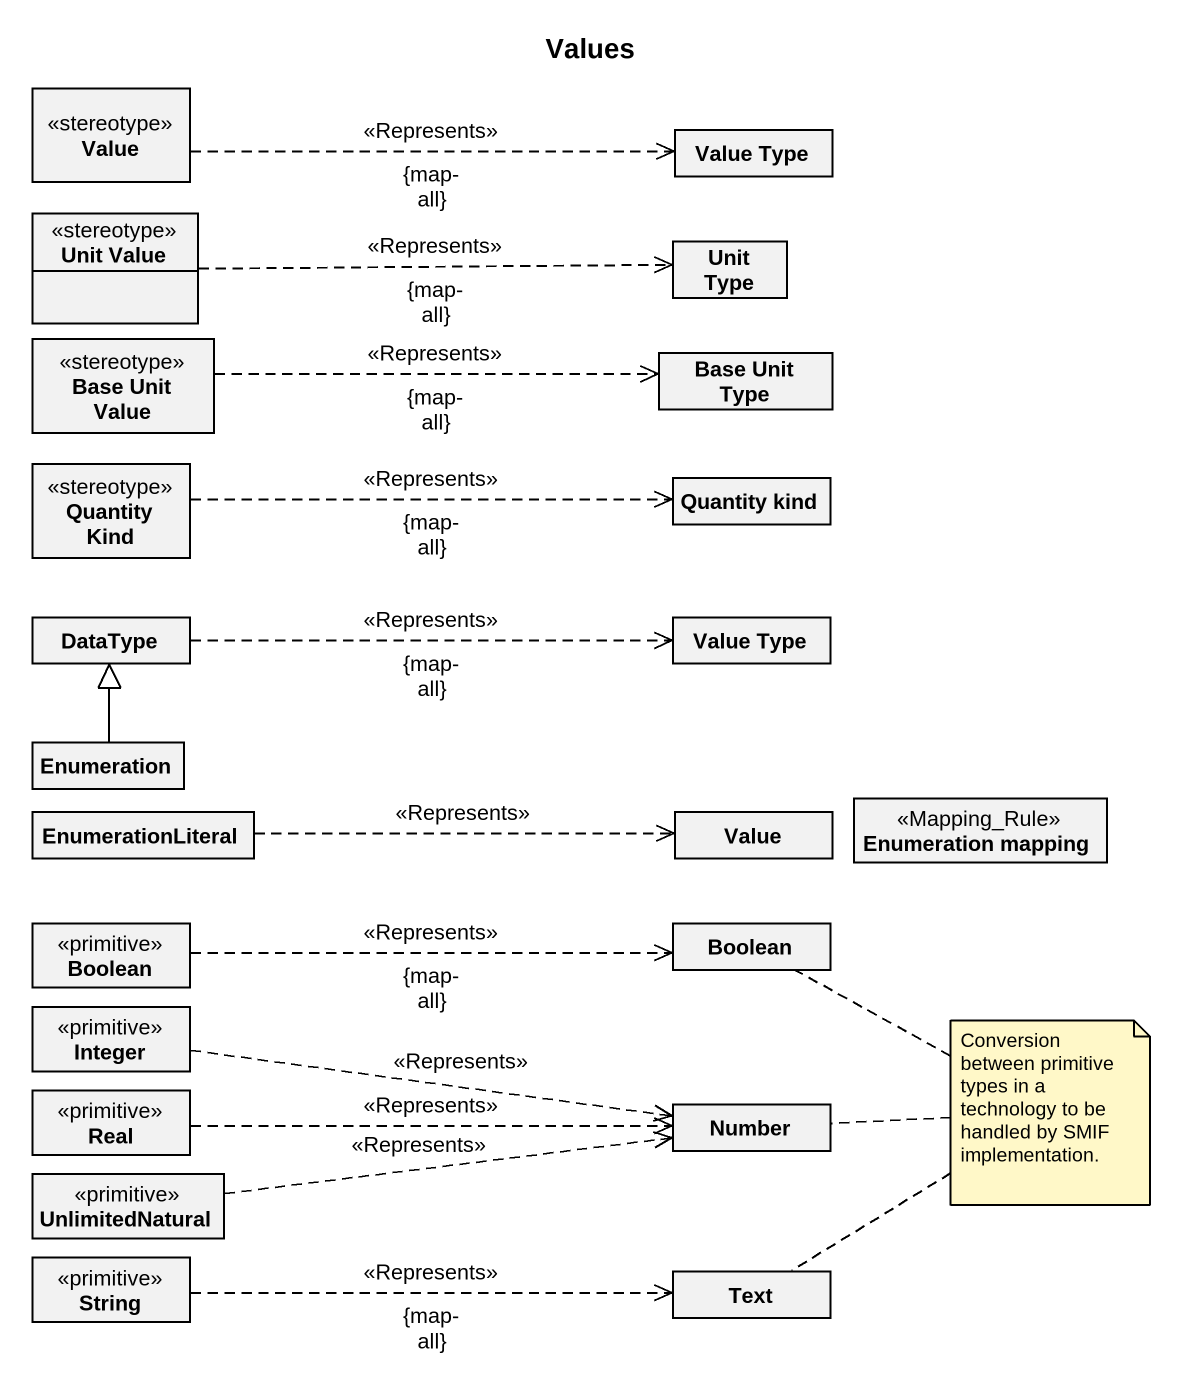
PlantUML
@startuml
title Values
hide circle
hide empty members
class Value <<stereotype>>
class "Value Type" as Value_Type
class "Unit Value" as Unit_Value <<stereotype>>
class "Unit Type" as Unit_Type
class "Base Unit Value" as Base_Unit_Value <<stereotype>>
class "Base Unit Type" as Base_Unit_Type
class "Quantity Kind" as Quantity_Kind <<stereotype>>
class "Quantity kind" as Quantity_kind
class DataType
class "Value Type" as Value_Type_2
class Enumeration
class EnumerationLiteral
class "Value" as Value_2
class "Enumeration mapping" as Enumeration_mapping <<Mapping_Rule>>
class Boolean <<primitive>>
class "Boolean" as Boolean_2
class Integer <<primitive>>
class Real <<primitive>>
class Number
class UnlimitedNatural <<primitive>>
class String <<primitive>>
class Text
Value .right.> Value_Type : <<Represents>>\n{map-all}
Unit_Value .right.> Unit_Type : <<Represents>>\n{map-all}
Base_Unit_Value .right.> Base_Unit_Type : <<Represents>>\n{map-all}
Quantity_Kind .right.> Quantity_kind : <<Represents>>\n{map-all}
DataType .right.> Value_Type_2 : <<Represents>>\n{map-all}
Enumeration -up-|> DataType
EnumerationLiteral .right.> Value_2 : <<Represents>>
Boolean .right.> Boolean_2 : <<Represents>>\n{map-all}
Integer .right.> Number : <<Represents>>
Real .right.> Number : <<Represents>>
UnlimitedNatural .right.> Number : <<Represents>>
String .right.> Text : <<Represents>>\n{map-all}
note as N1
  Conversion between primitive types in a technology to be handled by SMIF implementation.
end note
N1 .. Text
N1 .. Number
N1 .. Boolean_2
@enduml
